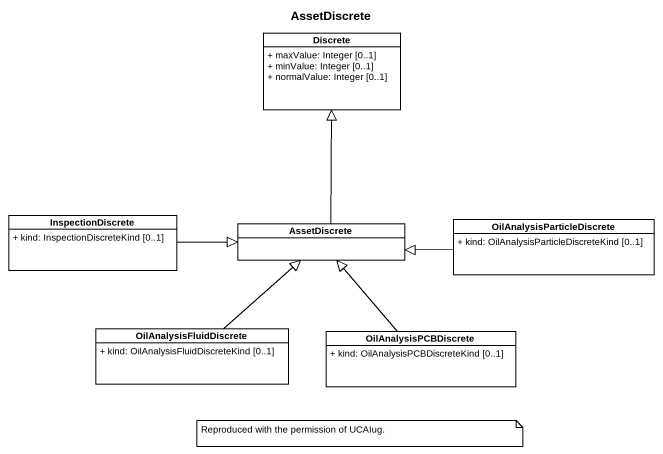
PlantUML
@startuml
title AssetDiscrete
hide circle
hide empty members
skinparam classAttributeIconSize 0
class Discrete {
  + maxValue: Integer [0..1]
  + minValue: Integer [0..1]
  + normalValue: Integer [0..1]
}
class InspectionDiscrete {
  + kind: InspectionDiscreteKind [0..1]
}
class OilAnalysisParticleDiscrete {
  + kind: OilAnalysisParticleDiscreteKind [0..1]
}
class AssetDiscrete
class OilAnalysisFluidDiscrete {
  + kind: OilAnalysisFluidDiscreteKind [0..1]
}
class OilAnalysisPCBDiscrete {
  + kind: OilAnalysisPCBDiscreteKind [0..1]
}
InspectionDiscrete -right-|> AssetDiscrete
OilAnalysisParticleDiscrete -left-|> AssetDiscrete
AssetDiscrete -up-|> Discrete
OilAnalysisFluidDiscrete -up-|> AssetDiscrete
OilAnalysisPCBDiscrete -up-|> AssetDiscrete
note as N1
  Reproduced with the permission of UCAIug.
end note
@enduml
